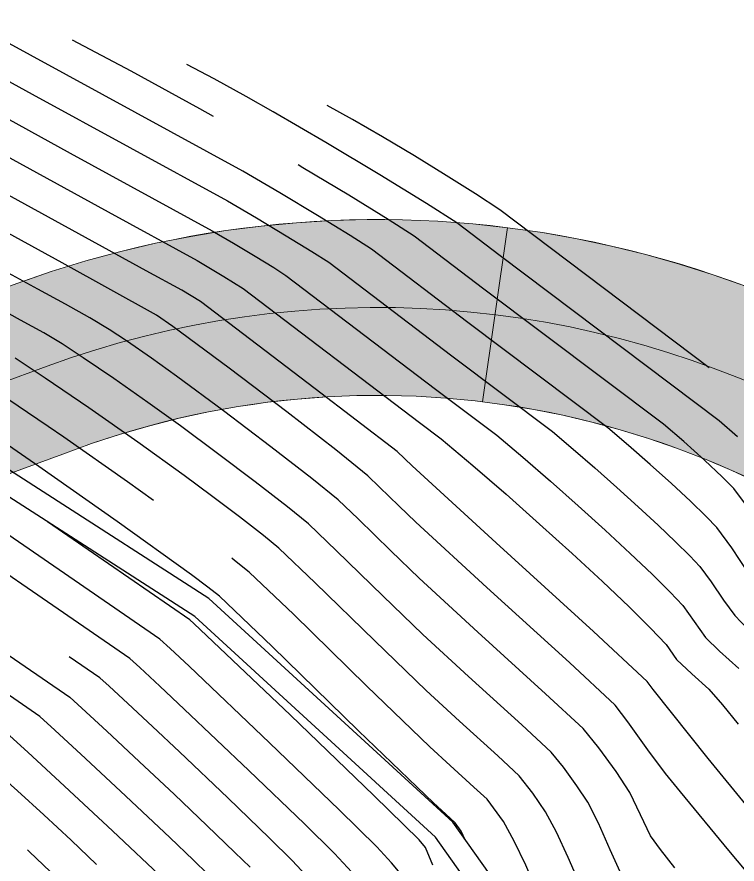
# Model space of a CAD drawing. Extents: x -367 to 63045, y 275 to 109039.
# Drawn here: x 62186.28 to 62211.51, y 108597.34 to 108627.02 of the extents above; entities that cross this region are included whole.
import ezdxf

# ---------------------------------------------------------------- set-up
doc = ezdxf.new("R2010")
doc.units = 0
doc.header["$LTSCALE"] = 25.401856
doc.header["$MEASUREMENT"] = 0
for name, pattern in [('NASCOSTA', [9.525, 6.35, -3.175]), ('TRATTEGGIATA', [19.05, 12.7, -6.35]), ('TRATTOPUNTO2', [12.7, 6.35, -3.175, 0, -3.175])]:
    doc.linetypes.add(name, pattern=pattern)
doc.layers.add('Colori bordi', color=5, linetype='Continuous', plot=False)
doc.layers.add('no_plot', color=5, linetype='Continuous', plot=False)
for name, color, linetype in [('curve livello 5m', 7, 'Continuous'), ('LIN010TR', 2, 'NASCOSTA'), ('LIN025CO', 7, 'Continuous'), ('Strade', 7, 'Continuous'), ('TRATTCOLO-30', 253, 'Continuous'), ('TRATTCOLO-32', 255, 'Continuous')]:
    doc.layers.add(name, color=color, linetype=linetype)

# ---------------------------------------------------------------- blocks, each defined once
blk = doc.blocks.new('CONTORNO')
at = {"layer": 'Colori bordi', "lineweight": 0, "ltscale": 2}
blk.add_line((-52.772, 122.001), (-51.896, 128.1), dxfattribs=at)
at = {"layer": 'Colori bordi', "lineweight": 0, "ltscale": 2, "flags": 128}
for points in [[(9.426, 101.471, 0.76503), (-27.561, 123.114), (-31.83, 118.918, 0.278191), (-69.079, 126.141), (-85.83, 120.005), (-86.105, 120.756), (-102.99, 114.571), (-98.153, 109.314), (-85.2, 114.059), (-84.427, 113.219), (-89.144, 103.05)], [(-84.307, 97.793), (-77.785, 111.855), (-78.51, 112.191), (-77.184, 115.052, -0.198912), (-74.368, 117.643), (-67.474, 120.163, -0.281645), (-36.074, 114.45, 0.175507), (-40.663, 100.044)]]:
    blk.add_lwpolyline(points, format="xyb", dxfattribs=at)

msp = doc.modelspace()

# ---------------------------------------------------------------- hatches: boundary and pattern name
at = {"layer": 'TRATTCOLO-30', "linetype": 'Continuous', "lineweight": 0}
h = msp.add_hatch(color=256, dxfattribs=at)
h.dxf.hatch_style = 1
h.paths.add_polyline_path([(62231.65512, 108590.98845, 0.0303488), (62230.46965, 108594.89443), (62227.36249, 108594.3968, -0.03537882), (62228.65905, 108590.27432), (62230.15261, 108584.00813), (62233.14868, 108584.72225)])
h.paths.add_polyline_path([(62234.65119, 108591.70256, 0.02617886), (62233.56545, 108595.39024), (62230.46965, 108594.89443, -0.0303488), (62231.65512, 108590.98845), (62233.14868, 108584.72225), (62236.14475, 108585.43637)])
h.paths.add_polyline_path([(62226.61305, 108607.31844), (62224.5004, 108605.05233, -0.08819837), (62230.46965, 108594.89443), (62233.56545, 108595.39024, 0.09480157)])
h.paths.add_polyline_path([(62224.5004, 108605.05233), (62222.38522, 108602.7835, -0.08025283), (62227.36249, 108594.3968), (62230.46965, 108594.89443, 0.08819837)])
h.paths.add_polyline_path([(62224.5004, 108605.05233, 0.01736281), (62222.9214, 108606.77486, 0.03970356), (62220.83271, 108604.38856), (62222.38522, 108602.7835)])
h.paths.add_polyline_path([(62222.86082, 108606.71559), (62222.92127, 108606.77499, 0.01556613), (62221.40701, 108608.22286), (62219.28484, 108605.98883), (62220.83271, 108604.38856, -0.03864254)])
h.paths.add_polyline_path([(62225.07104, 108608.88759), (62223.52903, 108610.45673), (62221.40701, 108608.22286, -0.01556613), (62222.92127, 108606.77499)])
h.paths.add_polyline_path([(62226.61305, 108607.31844), (62225.07104, 108608.88759), (62222.92127, 108606.77499, -0.01736414), (62224.5004, 108605.05233)])
h.paths.add_polyline_path([(62203.46335, 108619.63855), (62203.02533, 108616.58927, -0.15355602), (62221.40701, 108608.22286), (62223.52903, 108610.45673, 0.15371899)])
h.paths.add_polyline_path([(62203.02533, 108616.58927), (62202.5873, 108613.53987, -0.15336015), (62219.28484, 108605.98883), (62221.40701, 108608.22286, 0.15355602)])
h.paths.add_polyline_path([(62203.02533, 108616.58927, 0.11893671), (62187.34008, 108614.78756), (62179.97843, 108612.09095), (62179.44828, 108611.89675), (62180.99162, 108609.18195), (62187.88569, 108611.70203, -0.122973), (62202.5873, 108613.53987)])
h.paths.add_polyline_path([(62203.46335, 108619.63855, 0.11936774), (62186.2807, 108617.67963), (62177.90494, 108614.61155), (62179.44828, 108611.89675), (62179.97843, 108612.09095), (62187.34008, 108614.78756, -0.11893671), (62203.02533, 108616.58927)])

# ---------------------------------------------------------------- linework, layer by layer
at = {"layer": 'curve livello 5m', "color": 2}
msp.add_line((62187.37467, 108612.67525), (62184.56461, 108614.56313), dxfattribs=at)
at = {"layer": 'curve livello 5m', "color": 2, "flags": 128}
for points in [[(62193.16134, 108623.53575), (62192.69027, 108623.80037), (62190.28362, 108625.11557), (62188.22492, 108626.20962)], [(62213.9806, 108596.80635), (62213.34379, 108597.56589), (62210.49746, 108601.04649), (62208.56664, 108603.45305), (62208.35497, 108603.74091), (62206.47625, 108605.4922), (62203.06483, 108608.59114), (62200.12701, 108611.28872), (62199.6056, 108611.79281), (62196.72745, 108613.9966), (62192.71115, 108617.04916), (62192.05991, 108617.44328), (62190.80248, 108618.13044), (62183.12638, 108622.33971), (62181.84829, 108623.28607), (62181.82063, 108623.30655)], [(62211.87872, 108609.85881), (62211.391, 108610.50025), (62210.98665, 108610.91233), (62210.36557, 108611.4948), (62209.64292, 108612.14224), (62208.9339, 108612.74922), (62208.9339, 108612.74922), (62202.64051, 108617.4888), (62200.19819, 108619.34507), (62199.2892, 108619.9279), (62197.90255, 108620.77797), (62196.29489, 108621.73998), (62196.13057, 108621.83599)], [(62191.06221, 108610.08064), (62190.15208, 108610.73451), (62187.92301, 108612.29921), (62187.37467, 108612.67525)], [(62207.01331, 108591.53159), (62206.50469, 108592.13607), (62206.15999, 108592.74263), (62205.77882, 108593.5223), (62205.37188, 108594.42141), (62204.94985, 108595.38631), (62204.52342, 108596.36332), (62204.10327, 108597.2988), (62203.70011, 108598.13909), (62203.3246, 108598.83052), (62202.75014, 108599.61179), (62202.29254, 108600.03835), (62201.46163, 108600.79315), (62200.74606, 108601.4502), (62198.53116, 108603.58825), (62195.97808, 108606.07998), (62194.41839, 108607.56775), (62193.90214, 108607.9819), (62193.80453, 108608.05665)], [(62196.56844, 108596.78417), (62195.92732, 108597.47029), (62195.13343, 108598.25124), (62193.66816, 108599.66039), (62191.9711, 108601.27501), (62191.03189, 108602.15979), (62190.16738, 108602.96785), (62189.50817, 108603.57765), (62189.18486, 108603.86766), (62188.114, 108604.60309)], [(62186.65023, 108597.83848), (62186.70864, 108597.78478), (62187.45416, 108597.07449), (62188.04637, 108596.48233), (62188.04637, 108596.48233), (62191.95962, 108591.93086), (62192.7844, 108590.96779), (62193.04359, 108590.31848), (62193.46601, 108589.17199), (62193.84276, 108588.18509), (62194.30621, 108587.09188), (62194.70003, 108586.21018), (62194.90608, 108585.8045), (62194.90608, 108585.8045), (62195.21699, 108585.6155), (62195.64669, 108585.37608)]]:
    msp.add_lwpolyline(points, dxfattribs=at)
at = {"layer": 'LIN010TR', "linetype": 'TRATTOPUNTO2', "lineweight": 0, "ltscale": 5, "flags": 128}
msp.add_lwpolyline([(62154.02693, 108602.58524), (62179.97813, 108612.09131), (62187.33978, 108614.78792, -0.44895429), (62231.65482, 108590.98881), (62244.1533, 108538.5519)], format="xyb", dxfattribs=at)
at = {"layer": 'LIN025CO', "linetype": 'TRATTEGGIATA', "lineweight": 0, "ltscale": 2, "flags": 128}
msp.add_lwpolyline([(62219.28454, 108605.9892, 0.28164473), (62187.88539, 108611.7024), (62180.99133, 108609.18231, 0)], format="xyb", dxfattribs=at)
at = {"layer": 'LIN025CO', "linetype": 'TRATTEGGIATA', "lineweight": 0, "ltscale": 2}
msp.add_arc((62198.91595, 108583.18541), 36.736, 47.93364, 110.118057, dxfattribs=at)
at = {"layer": 'no_plot', "flags": 128}
for points in [[(62211.91182, 108607.53611), (62211.32726, 108608.41698), (62210.79816, 108609.13368), (62210.42617, 108609.5224), (62209.87828, 108610.05282), (62209.20743, 108610.67649), (62208.46656, 108611.34495), (62207.70862, 108612.00975), (62206.98653, 108612.62243), (62202.076, 108616.32058), (62198.70078, 108618.88589), (62197.95197, 108619.36602), (62196.80966, 108620.0663), (62195.48529, 108620.85878), (62194.19028, 108621.61552), (62185.48135, 108626.37483), (62185.05371, 108626.60933), (62184.49843, 108627.02049)], [(62184.57188, 108625.54192), (62186.81163, 108624.31373), (62193.65769, 108620.57246), (62194.67569, 108619.97759), (62195.71677, 108619.35462), (62196.61474, 108618.80413), (62197.20338, 108618.42671), (62197.20338, 108618.42671), (62201.51149, 108615.15235), (62205.03916, 108612.49565), (62205.76582, 108611.88203), (62206.52991, 108611.21944), (62207.30116, 108610.53559), (62208.0493, 108609.85818), (62208.74405, 108609.21492), (62209.35516, 108608.63352), (62209.85233, 108608.14168), (62210.20532, 108607.76711), (62210.20532, 108607.76711), (62210.59749, 108607.23589), (62211.03076, 108606.58298), (62211.42582, 108606.04665), (62211.42582, 108606.04665), (62211.88016, 108605.58291)], [(62211.5237, 108612.31311), (62210.88127, 108612.87601), (62203.20503, 108618.65702), (62201.6956, 108619.80425), (62200.62644, 108620.48978), (62198.99544, 108621.48965), (62197.10449, 108622.62117), (62195.25547, 108623.70164), (62194.30809, 108624.23382), (62193.18637, 108624.84683), (62192.22682, 108625.35676)], [(62199.70334, 108597.02169), (62199.39974, 108597.39061), (62198.88783, 108597.9493), (62197.56801, 108599.2476), (62195.13206, 108601.59028), (62192.31075, 108604.27453), (62191.64936, 108604.89526), (62191.28908, 108605.22521), (62181.55387, 108611.91097), (62180.34576, 108612.71715), (62179.47833, 108613.17531), (62178.53518, 108613.74559), (62177.57032, 108614.34828), (62176.63102, 108614.95209), (62175.76454, 108615.52573), (62175.01815, 108616.03791), (62174.4391, 108616.45734), (62174.07465, 108616.75274), (62173.55457, 108617.41713), (62173.13514, 108617.75496), (62172.29905, 108618.41106), (62166.8637, 108622.57292), (62163.43773, 108625.15331)], [(62184.09004, 108624.47452), (62188.14192, 108622.25264), (62193.1251, 108619.5294), (62193.86609, 108619.0964), (62194.62388, 108618.64295), (62195.2775, 108618.24225), (62195.70597, 108617.96753), (62195.70597, 108617.96753), (62200.94697, 108613.98413), (62203.09178, 108612.36886), (62204.00897, 108611.59435), (62204.9734, 108610.75804), (62205.94687, 108609.89489), (62206.89116, 108609.03987), (62207.76808, 108608.22795), (62208.53941, 108607.49411), (62209.16694, 108606.87331), (62209.61247, 108606.40053), (62209.61247, 108606.40053), (62210.00859, 108605.84253), (62210.40683, 108605.28079), (62210.40683, 108605.28079), (62210.89521, 108604.79876), (62211.57679, 108604.18939)], [(62210.53511, 108614.73006), (62203.76954, 108619.82524), (62203.19301, 108620.26344), (62202.34618, 108620.82139), (62201.32349, 108621.46757), (62200.20885, 108622.15122), (62199.08615, 108622.82155), (62198.03929, 108623.4278), (62197.15218, 108623.91918)], [(62183.60821, 108623.40711), (62189.4722, 108620.19154), (62192.5925, 108618.48634), (62193.53099, 108617.93127), (62194.20856, 108617.50835), (62194.20856, 108617.50835), (62200.38246, 108612.81591), (62201.14441, 108612.24208), (62202.25213, 108611.30668), (62203.4169, 108610.29664), (62204.59258, 108609.25419), (62205.73303, 108608.22156), (62206.7921, 108607.24098), (62207.72366, 108606.3547), (62208.48155, 108605.60495), (62209.01963, 108605.03396), (62209.01963, 108605.03396), (62209.38784, 108604.51493), (62209.93014, 108604.00904), (62210.5146, 108603.46922), (62210.5146, 108603.46922), (62210.99476, 108602.92465), (62211.55064, 108602.24756)], [(62212.68095, 108596.08009), (62211.22296, 108597.81906), (62209.52174, 108599.87007), (62209.00225, 108600.51027), (62208.38468, 108601.34755), (62207.67843, 108602.32545), (62207.23401, 108602.91509), (62205.63951, 108604.40143), (62202.74419, 108607.03154), (62200.25082, 108609.32101), (62199.66183, 108609.88956), (62198.98291, 108610.55217), (62198.56816, 108610.94779), (62197.4533, 108611.85193), (62195.73086, 108613.18763), (62193.72076, 108614.70992), (62191.74294, 108616.17384), (62191.16419, 108616.57569), (62187.86405, 108618.41014), (62182.64454, 108621.2723)], [(62209.32658, 108597.20746), (62208.82147, 108597.85295), (62208.47791, 108598.33656), (62208.12589, 108599.07242), (62207.75793, 108599.8522), (62207.27328, 108600.58675), (62206.66406, 108601.41529), (62206.11304, 108602.08926), (62204.80276, 108603.31066), (62202.42355, 108605.47194), (62200.37463, 108607.35331), (62199.37916, 108608.31424), (62198.2317, 108609.43412), (62197.53072, 108610.10278), (62196.60669, 108610.85215), (62195.17909, 108611.95921), (62193.51307, 108613.22093), (62191.8738, 108614.43427), (62190.99688, 108615.06164), (62190.12299, 108615.66841), (62189.51429, 108616.07255), (62188.8306, 108616.47866), (62187.97847, 108616.95708), (62187.01066, 108617.48542), (62185.97995, 108618.04128)], [(62207.46866, 108596.94104), (62207.06721, 108597.84372), (62206.65724, 108598.76988), (62206.28016, 108599.51164), (62205.90064, 108600.08685), (62205.42357, 108600.73566), (62204.99208, 108601.26344), (62203.96602, 108602.21989), (62202.10291, 108603.91235), (62200.49844, 108605.38561), (62199.09649, 108606.73891), (62197.48049, 108608.31607), (62196.49327, 108609.25777), (62195.76008, 108609.85237), (62194.62732, 108610.7308), (62193.30537, 108611.73194), (62192.00466, 108612.69469), (62190.86807, 108613.51125), (62189.66978, 108614.35239), (62188.60387, 108615.08336), (62187.8644, 108615.56941), (62187.22131, 108615.9494), (62186.40852, 108616.40229), (62185.48962, 108616.90108)], [(62206.00853, 108596.61501), (62205.58722, 108597.5769), (62205.1789, 108598.46039), (62204.80238, 108599.17108), (62204.35788, 108599.82364), (62203.87111, 108600.43761), (62203.12928, 108601.12912), (62201.78227, 108602.35275), (62200.62225, 108603.4179), (62198.81383, 108605.16358), (62196.72928, 108607.19803), (62195.45583, 108608.41276), (62194.91348, 108608.8526), (62194.07555, 108609.50239), (62193.09768, 108610.24295), (62192.13551, 108610.95512), (62190.51008, 108612.12288), (62188.7964, 108613.3258), (62187.27202, 108614.37117), (62186.2145, 108615.06627)], [(62201.98672, 108598.19667), (62201.84683, 108598.48996), (62201.62918, 108598.78596), (62201.3045, 108599.08511), (62200.86987, 108599.4825), (62198.24849, 108602.01292), (62195.22687, 108604.96194), (62193.38095, 108606.72273), (62192.97201, 108607.04556), (62192.39722, 108607.47597), (62189.79409, 108609.34614), (62187.04963, 108611.27262), (62184.60834, 108612.94678)], [(62192.9668, 108596.99128), (62192.47061, 108597.47511), (62191.63145, 108598.2755), (62190.09743, 108599.72062), (62188.68541, 108601.04043), (62187.60871, 108602.03643), (62187.08065, 108602.51012), (62184.60103, 108604.21302), (62177.38225, 108609.03013), (62176.77213, 108609.37473), (62176.07557, 108609.74265), (62175.50151, 108610.0235), (62174.52771, 108610.3985), (62173.3881, 108610.80415), (62173.16458, 108610.89735)], [(62198.00819, 108597.06265), (62197.40757, 108597.7098), (62196.35072, 108598.74942), (62194.40011, 108600.62534), (62192.14093, 108602.77477), (62191.29213, 108603.57336), (62190.58696, 108604.22954), (62190.23697, 108604.54644), (62182.31566, 108609.98648)], [(62200.85137, 108597.29927), (62200.5969, 108597.92854), (62200.36808, 108598.18881), (62198.78531, 108599.74578), (62195.86401, 108602.55522), (62192.48058, 108605.77428), (62192.34119, 108605.90399), (62187.34571, 108609.33469)], [(62197.90616, 108586.45112), (62197.64582, 108586.56971), (62197.17329, 108586.84093), (62196.55355, 108588.55068), (62195.67091, 108591.01075), (62195.28265, 108592.04619), (62195.08369, 108592.55471), (62191.59223, 108596.63157), (62191.48655, 108596.75178), (62191.46163, 108596.77574), (62189.6302, 108598.50104), (62187.94442, 108600.07673), (62186.65898, 108601.26582), (62186.02854, 108601.83134), (62185.36282, 108602.28853), (62182.6607, 108604.09166), (62177.31013, 108607.63007), (62176.51409, 108608.07583), (62175.7944, 108608.33897), (62175.03697, 108608.56705)], [(62176.62184, 108606.54924), (62176.79287, 108606.45347), (62177.5542, 108606.00388), (62177.5542, 108606.00388), (62179.0338, 108605.07268), (62180.83261, 108603.89886), (62182.64141, 108602.68692), (62184.15097, 108601.64133), (62184.15097, 108601.64133), (62184.88128, 108601.09952), (62185.50075, 108600.60991), (62185.50075, 108600.60991), (62186.29825, 108599.91359), (62187.22624, 108599.07019), (62188.18227, 108598.17556), (62189.06392, 108597.32556)], [(62183.83924, 108606.13751), (62188.13276, 108603.18889), (62188.55844, 108602.80704), (62189.42639, 108602.00414), (62190.56466, 108600.94021), (62191.80128, 108599.77525), (62191.80128, 108599.77525), (62192.93621, 108598.69545), (62193.91613, 108597.75306), (62194.44706, 108597.23079)]]:
    msp.add_lwpolyline(points, dxfattribs=at)
at = {"layer": 'Strade', "color": 2, "linetype": 'Continuous', "flags": 128}
for points in [[(62249.07789, 108562.79708), (62244.75515, 108565.23935), (62242.1971, 108566.57276), (62239.11551, 108568.11259), (62237.07241, 108570.18157), (62236.27869, 108573.35646), (62231.45826, 108578.86998), (62224.51713, 108584.40094), (62217.30864, 108588.38008), (62210.97489, 108590.30907), (62206.62789, 108591.65053), (62201.54867, 108598.81452), (62192.99764, 108606.64706), (62181.38477, 108614.12424), (62174.8014, 108618.65337), (62167.53597, 108624.03652), (62162.48336, 108626.51167)], [(62248.78238, 108562.04519), (62244.37338, 108564.53619), (62241.83338, 108565.86019), (62238.63938, 108567.45619), (62236.34939, 108569.77519), (62235.54939, 108572.9752), (62230.90339, 108578.2892), (62224.0714, 108583.7332), (62216.9954, 108587.63921), (62210.7404, 108589.54421), (62206.1324, 108590.96621), (62200.9454, 108598.28222), (62192.50741, 108606.01122), (62180.94141, 108613.45823), (62174.33642, 108618.00223), (62167.11842, 108623.35023), (62162.13142, 108625.79324)]]:
    msp.add_lwpolyline(points, dxfattribs=at)

# ---------------------------------------------------------------- block references
at = {"layer": 'TRATTCOLO-32', "linetype": 'Continuous', "lineweight": 0, "rotation": 359.9999663132272}
msp.add_blockref('CONTORNO', (62255.35888, 108491.53914), dxfattribs=at)

doc.saveas('drawing.dxf')
